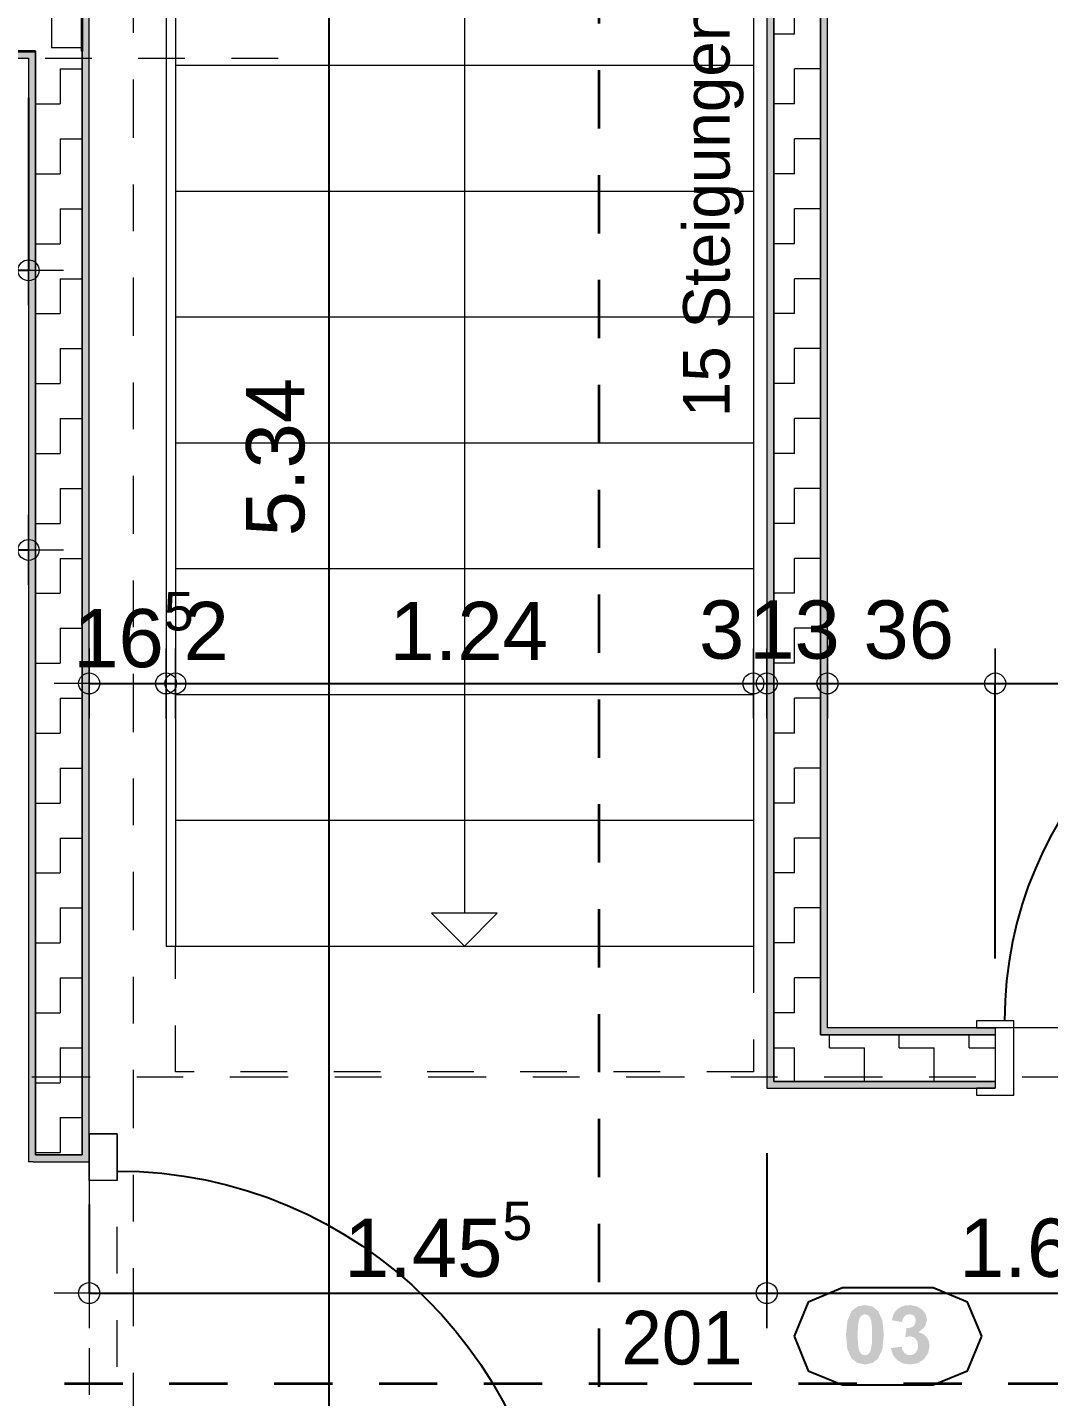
# Model space of a CAD drawing. Header units: metres. Extents: x -94.5 to -10.5, y 121.5 to 156.5.
# Drawn here: x -28.271 to -26.08, y 139.652 to 142.589 of the extents above; entities that cross this region are included whole.
import ezdxf

# ---------------------------------------------------------------- set-up
doc = ezdxf.new("R2010")
doc.units = ezdxf.units.M
doc.header["$PDMODE"] = 65
for name, pattern in [('AUSGEZOGEN', [0]), ('GETRENNT2_S10', [0.255, 0.125, -0.065, 0, -0.065]), ('PHANTOM2_S8', [0.13, 0.05, -0.04, 0, -0.04]), ('PUNKT2_S9', [0.175, 0.075, -0.05, 0, -0.05]), ('STRICHLINIE_S4', [0.165, 0.125, -0.04]), ('VERDECKT2_S2', [0.09, 0.05, -0.04])]:
    doc.linetypes.add(name, pattern=pattern)
doc.layers.add('XR$1$_3808', color=7, linetype='Continuous')
for name, color, linetype, lineweight in [('XR$1$Bauachsen_grob', 7, 'GETRENNT2_S10', 13), ('XR$1$Daemmung', 7, 'AUSGEZOGEN', 18), ('XR$1$Hilfskonstruktion', 5, 'VERDECKT2_S2', 13), ('XR$1$Holz_Innenverkleidung', 7, 'AUSGEZOGEN', 25), ('XR$1$Konstruktion_oben', 7, 'VERDECKT2_S2', 13), ('XR$1$Leichtbauwaende', 7, 'AUSGEZOGEN', 18), ('XR$1$Raumbezeichnung', 7, 'AUSGEZOGEN', 18), ('XR$1$Schnittbegrenzung', 7, 'AUSGEZOGEN', 13), ('XR$1$Text_Werkplan_Ausfuehrung', 7, 'AUSGEZOGEN', 25), ('XR$1$Treppe_Ortbeton', 7, 'STRICHLINIE_S4', 25), ('XR$1$Tuerblatt', 7, 'AUSGEZOGEN', 18), ('XR$1$Werkplan-_Ausfuehrungsmasse', 7, 'AUSGEZOGEN', 13)]:
    doc.layers.add(name, color=color, linetype=linetype, lineweight=lineweight)
doc.styles.add('ARIAL', font='ARIAL.TTF')
doc.dimstyles.new('_DIMSTYLE_3', dxfattribs={"dimtxt": 0.125, "dimasz": 0.15, "dimexe": 0, "dimexo": 0, "dimgap": 0.0625, "dimtad": 2, "dimrnd": 0.005, "dimzin": 4, "dimdsep": 46, "dimtxsty": 'ARIAL', "dimblk1": 'ALL_ML_KREIS', "dimblk2": 'ALL_ML_KREIS', "dimsah": 1, "dimcen": 0, "dimclrd": 256, "dimclre": 256, "dimclrt": 256, "dimadec": 0, "dimazin": 0, "dimtfac": 1, "dimtdec": 0, "dimtix": 1, "dimtmove": 2, "dimatfit": 3, "dimfxl": 0, "dimtzin": 0, "dimlwd": 0, "dimlwe": -1, "dimarcsym": 0})
doc.dimstyles.new('_DIMSTYLE_6', dxfattribs={"dimtxt": 0.125, "dimasz": 0.15, "dimexe": 0, "dimexo": 0, "dimgap": 0.0625, "dimtad": 2, "dimdec": 1, "dimlfac": 100, "dimrnd": 0.5, "dimzin": 4, "dimdsep": 46, "dimtxsty": 'ARIAL', "dimblk1": 'ALL_ML_KREIS', "dimblk2": 'ALL_ML_KREIS', "dimsah": 1, "dimcen": 0, "dimclrd": 256, "dimclre": 256, "dimclrt": 256, "dimadec": 0, "dimazin": 0, "dimtfac": 1, "dimtdec": 0, "dimtix": 1, "dimtmove": 2, "dimatfit": 3, "dimfxl": 0, "dimtvp": 1.2, "dimtzin": 0, "dimlwd": 0, "dimlwe": -1, "dimarcsym": 0})
doc.dimstyles.new('_DIMSTYLE_7', dxfattribs={"dimtxt": 0.125, "dimasz": 0.15, "dimexe": 0, "dimexo": 0, "dimgap": 0.0625, "dimtad": 2, "dimdec": 3, "dimrnd": 0.005, "dimzin": 4, "dimdsep": 46, "dimtxsty": 'ARIAL', "dimblk1": 'ALL_ML_KREIS', "dimblk2": 'ALL_ML_KREIS', "dimsah": 1, "dimcen": 0, "dimclrd": 256, "dimclre": 256, "dimclrt": 256, "dimadec": 0, "dimazin": 0, "dimtfac": 1, "dimtdec": 0, "dimtix": 1, "dimtmove": 2, "dimatfit": 3, "dimfxl": 0, "dimtzin": 0, "dimlwd": 0, "dimlwe": -1, "dimarcsym": 0})
doc.dimstyles.new('_DIMSTYLE_9', dxfattribs={"dimtxt": 0.125, "dimasz": 0.15, "dimexe": 0, "dimexo": 0, "dimgap": 0.0625, "dimtad": 2, "dimdec": 1, "dimlfac": 100, "dimrnd": 0.5, "dimzin": 4, "dimdsep": 46, "dimtxsty": 'ARIAL', "dimblk1": 'ALL_ML_KREIS', "dimblk2": 'ALL_ML_KREIS', "dimsah": 1, "dimcen": 0, "dimclrd": 256, "dimclre": 256, "dimclrt": 256, "dimadec": 0, "dimazin": 0, "dimtfac": 1, "dimtdec": 0, "dimtix": 1, "dimtmove": 2, "dimatfit": 3, "dimfxl": 0, "dimtzin": 0, "dimlwd": 0, "dimlwe": -1, "dimarcsym": 0})

# ---------------------------------------------------------------- blocks, each defined once
blk = doc.blocks.new('ALL_ML_KREIS')
at = {"color": 0, "linetype": 'ByBlock', "lineweight": -2}
for p, q in [((0, -0.5), (0, 0.5)), ((-1, 0), (0.5, 0))]:
    blk.add_line(p, q, dxfattribs=at)
blk.add_circle((0, 0), 0.15, dxfattribs=at)
blk = doc.blocks.new('*D89')
at = {"layer": 'DEFPOINTS'}
for p in [(-26.6841, 140.313), (-28.1381, 140.1555), (-28.1381, 139.8737)]:
    blk.add_point(p, dxfattribs=at)
at = {"layer": 'XR$1$Werkplan-_Ausfuehrungsmasse', "lineweight": -2}
for p, q in [((-26.6841, 140.1737), (-26.6841, 139.8737)), ((-28.1381, 140.0637), (-28.1381, 139.8737)), ((-28.1381, 139.8737), (-26.6841, 139.8737))]:
    blk.add_line(p, q, dxfattribs=at)
at = {"layer": 'XR$1$Werkplan-_Ausfuehrungsmasse', "xscale": 0.15, "yscale": 0.15, "zscale": 0.15, "rotation": 180}
blk.add_blockref('ALL_ML_KREIS', (-28.1381, 139.8737), dxfattribs=at)
at = {"layer": 'XR$1$Werkplan-_Ausfuehrungsmasse', "xscale": 0.15, "yscale": 0.15, "zscale": 0.15}
blk.add_blockref('ALL_ML_KREIS', (-26.6841, 139.8737), dxfattribs=at)
at = {"layer": 'XR$1$Werkplan-_Ausfuehrungsmasse', "insert": (-27.3893, 139.9884), "char_height": 0.125, "width": 0.625, "attachment_point": 5, "style": 'ARIAL'}
blk.add_mtext('\\A1;{\\A1;{1.45\\H0.082500;\\S5^ ;}}', dxfattribs=at)
blk = doc.blocks.new('*D90')
at = {"layer": 'DEFPOINTS'}
for p in [(-26.6841, 140.313), (-25.0591, 140.1691), (-26.6841, 139.8737)]:
    blk.add_point(p, dxfattribs=at)
at = {"layer": 'XR$1$Werkplan-_Ausfuehrungsmasse', "lineweight": -2}
for p, q in [((-26.6841, 140.1737), (-26.6841, 139.8737)), ((-25.0591, 140.0937), (-25.0591, 139.8737)), ((-26.6841, 139.8737), (-25.0591, 139.8737))]:
    blk.add_line(p, q, dxfattribs=at)
at = {"layer": 'XR$1$Werkplan-_Ausfuehrungsmasse', "xscale": 0.15, "yscale": 0.15, "zscale": 0.15, "rotation": 180}
blk.add_blockref('ALL_ML_KREIS', (-26.6841, 139.8737), dxfattribs=at)
at = {"layer": 'XR$1$Werkplan-_Ausfuehrungsmasse', "xscale": 0.15, "yscale": 0.15, "zscale": 0.15}
blk.add_blockref('ALL_ML_KREIS', (-25.0591, 139.8737), dxfattribs=at)
at = {"layer": 'XR$1$Werkplan-_Ausfuehrungsmasse', "insert": (-26.0698, 139.9884), "char_height": 0.125, "width": 0.625, "attachment_point": 5, "style": 'ARIAL'}
blk.add_mtext('\\A1;{\\A1;{1.62\\H0.082500;\\S5^ ;}}', dxfattribs=at)
blk = doc.blocks.new('*D271')
at = {"layer": 'DEFPOINTS'}
for p in [(-34.2981, 142.523), (-28.2681, 142.523), (-34.2981, 141.4681)]:
    blk.add_point(p, dxfattribs=at)
at = {"layer": 'XR$1$Werkplan-_Ausfuehrungsmasse', "lineweight": -2}
for p, q in [((-34.2981, 141.4681), (-34.2981, 141.4681)), ((-34.2981, 141.4681), (-28.2681, 141.4681)), ((-28.2681, 141.4681), (-28.2681, 141.4681))]:
    blk.add_line(p, q, dxfattribs=at)
at = {"layer": 'XR$1$Werkplan-_Ausfuehrungsmasse', "xscale": 0.15, "yscale": 0.15, "zscale": 0.15, "rotation": 180}
blk.add_blockref('ALL_ML_KREIS', (-34.2981, 141.4681), dxfattribs=at)
at = {"layer": 'XR$1$Werkplan-_Ausfuehrungsmasse', "xscale": 0.15, "yscale": 0.15, "zscale": 0.15}
blk.add_blockref('ALL_ML_KREIS', (-28.2681, 141.4681), dxfattribs=at)
at = {"layer": 'XR$1$Werkplan-_Ausfuehrungsmasse', "insert": (-31.2741, 141.5828), "char_height": 0.125, "width": 0.5, "attachment_point": 5, "style": 'ARIAL'}
blk.add_mtext('\\A1;{\\A1;{6.03\\H0.082500;\\S^ ;}}', dxfattribs=at)
blk = doc.blocks.new('COMPLEXOBJECT_7')
at = {"layer": 'XR$1$Bauachsen_grob', "color": 8}
for p, q in [((-28.0431, 124.5024), (-28.0431, 153.5024)), ((-80.9611, 140.338), (-13.4611, 140.338))]:
    blk.add_line(p, q, dxfattribs=at)
blk = doc.blocks.new('Tür_4_$F1')
at = {"layer": 'XR$1$_3808', "color": 7, "linetype": 'AUSGEZOGEN', "lineweight": -3}
blk.add_line((0.86, 0.145), (0.86, 0.985), dxfattribs=at)
at = {"layer": 'XR$1$_3808', "color": 7, "linetype": 'AUSGEZOGEN', "lineweight": 18}
for points in [[(0, 0.065), (0, 0), (-0.04, 0), (-0.04, -0.015), (0.04, -0.015), (0.04, 0.145), (-0.04, 0.145), (-0.04, 0.13), (0, 0.13), (0, 0.065)], [(0.84, 0.065), (0.84, -0.015), (0.92, -0.015), (0.92, 0), (0.88, 0), (0.88, 0.13), (0.92, 0.13), (0.92, 0.145), (0.84, 0.145), (0.84, 0.065)]]:
    blk.add_lwpolyline(points, close=True, dxfattribs=at)
at = {"layer": 'XR$1$_3808', "color": 7, "linetype": 'AUSGEZOGEN', "lineweight": -3}
blk.add_arc((0.86, 0.145), 0.84, 90, 180, dxfattribs=at)
blk = doc.blocks.new('COMPLEXOBJECT_9')
at = {"layer": 'XR$1$Schnittbegrenzung', "color": 12, "linetype": 'STRICHLINIE_S4', "lineweight": 35}
blk.add_line((-11.6411, 139.6791), (-28.9435, 139.6791), dxfattribs=at)
blk = doc.blocks.new('COMPLEXOBJECT_11')
at = {"layer": 'XR$1$Schnittbegrenzung', "color": 12, "linetype": 'STRICHLINIE_S4', "lineweight": 35}
blk.add_line((-27.0447, 155.3224), (-27.0447, 122.6824), dxfattribs=at)
blk = doc.blocks.new('*D547')
at = {"layer": 'DEFPOINTS'}
for p in [(-28.1381, 144.198), (-28.1381, 138.858), (-27.6233, 138.858)]:
    blk.add_point(p, dxfattribs=at)
at = {"layer": 'XR$1$Werkplan-_Ausfuehrungsmasse', "lineweight": -2}
for p, q in [((-27.6233, 144.198), (-27.6233, 144.198)), ((-27.6233, 138.858), (-27.6233, 144.198)), ((-27.6233, 138.858), (-27.6233, 138.858))]:
    blk.add_line(p, q, dxfattribs=at)
at = {"layer": 'XR$1$Werkplan-_Ausfuehrungsmasse', "xscale": 0.15, "yscale": 0.15, "zscale": 0.15}
for p, rotation in [((-27.6233, 144.198), 90), ((-27.6233, 138.858), 270)]:
    blk.add_blockref('ALL_ML_KREIS', p, dxfattribs=dict(at, rotation=rotation))
at = {"layer": 'XR$1$Werkplan-_Ausfuehrungsmasse', "insert": (-27.738, 141.6673), "char_height": 0.125, "width": 0.5, "attachment_point": 5, "rotation": 90, "style": 'ARIAL'}
blk.add_mtext('\\A1;{\\A1;{5.34\\H0.082500;\\S^ ;}}', dxfattribs=at)
blk = doc.blocks.new('*D577')
at = {"layer": 'DEFPOINTS'}
for p in [(-28.1381, 141.1817), (-27.9731, 140.6181), (-28.1381, 140.1555)]:
    blk.add_point(p, dxfattribs=at)
at = {"layer": 'XR$1$Werkplan-_Ausfuehrungsmasse', "lineweight": -2}
for p, q in [((-28.1381, 141.1817), (-28.1381, 141.1817)), ((-28.1381, 141.1817), (-27.9731, 141.1817)), ((-27.9731, 141.1817), (-27.9731, 141.1817))]:
    blk.add_line(p, q, dxfattribs=at)
at = {"layer": 'XR$1$Werkplan-_Ausfuehrungsmasse', "xscale": 0.15, "yscale": 0.15, "zscale": 0.15, "rotation": 180}
blk.add_blockref('ALL_ML_KREIS', (-28.1381, 141.1817), dxfattribs=at)
at = {"layer": 'XR$1$Werkplan-_Ausfuehrungsmasse', "xscale": 0.15, "yscale": 0.15, "zscale": 0.15}
blk.add_blockref('ALL_ML_KREIS', (-27.9731, 141.1817), dxfattribs=at)
at = {"layer": 'XR$1$Werkplan-_Ausfuehrungsmasse', "insert": (-28.043, 141.2963), "char_height": 0.125, "width": 0.5, "attachment_point": 5, "style": 'ARIAL'}
blk.add_mtext('\\A1;{\\A1;{16\\H0.082500;\\S5^ ;}}', dxfattribs=at)
blk = doc.blocks.new('*D578')
at = {"layer": 'DEFPOINTS'}
for p in [(-27.9731, 141.1817), (-27.9731, 140.6181), (-27.9531, 140.6181)]:
    blk.add_point(p, dxfattribs=at)
at = {"layer": 'XR$1$Werkplan-_Ausfuehrungsmasse', "lineweight": -2}
for p, q in [((-27.9731, 141.1817), (-27.9731, 141.1817)), ((-27.9731, 141.1817), (-27.9531, 141.1817)), ((-27.9531, 141.1817), (-27.9531, 141.1817))]:
    blk.add_line(p, q, dxfattribs=at)
at = {"layer": 'XR$1$Werkplan-_Ausfuehrungsmasse', "xscale": 0.15, "yscale": 0.15, "zscale": 0.15}
blk.add_blockref('ALL_ML_KREIS', (-27.9531, 141.1817), dxfattribs=at)
at = {"layer": 'XR$1$Werkplan-_Ausfuehrungsmasse', "xscale": 0.15, "yscale": 0.15, "zscale": 0.15, "rotation": 180}
blk.add_blockref('ALL_ML_KREIS', (-27.9731, 141.1817), dxfattribs=at)
at = {"layer": 'XR$1$Werkplan-_Ausfuehrungsmasse', "insert": (-27.8869, 141.2942), "char_height": 0.125, "width": 0.375, "attachment_point": 5, "style": 'ARIAL'}
blk.add_mtext('\\A1;{\\A1;{2\\H0.082500;\\S^ ;}}', dxfattribs=at)
blk = doc.blocks.new('*D579')
at = {"layer": 'DEFPOINTS'}
for p in [(-27.9531, 141.1817), (-27.9531, 140.6181), (-26.7131, 140.6181)]:
    blk.add_point(p, dxfattribs=at)
at = {"layer": 'XR$1$Werkplan-_Ausfuehrungsmasse', "lineweight": -2}
for p, q in [((-27.9531, 141.1817), (-27.9531, 141.1817)), ((-27.9531, 141.1817), (-26.7131, 141.1817)), ((-26.7131, 141.1817), (-26.7131, 141.1817))]:
    blk.add_line(p, q, dxfattribs=at)
at = {"layer": 'XR$1$Werkplan-_Ausfuehrungsmasse', "xscale": 0.15, "yscale": 0.15, "zscale": 0.15, "rotation": 180}
blk.add_blockref('ALL_ML_KREIS', (-27.9531, 141.1817), dxfattribs=at)
at = {"layer": 'XR$1$Werkplan-_Ausfuehrungsmasse', "xscale": 0.15, "yscale": 0.15, "zscale": 0.15}
blk.add_blockref('ALL_ML_KREIS', (-26.7131, 141.1817), dxfattribs=at)
at = {"layer": 'XR$1$Werkplan-_Ausfuehrungsmasse', "insert": (-27.3238, 141.2942), "char_height": 0.125, "width": 0.5, "attachment_point": 5, "style": 'ARIAL'}
blk.add_mtext('\\A1;{\\A1;{1.24\\H0.082500;\\S^ ;}}', dxfattribs=at)
blk = doc.blocks.new('*D580')
at = {"layer": 'DEFPOINTS'}
for p in [(-26.7131, 141.1817), (-26.7131, 140.6181), (-26.6841, 140.313)]:
    blk.add_point(p, dxfattribs=at)
at = {"layer": 'XR$1$Werkplan-_Ausfuehrungsmasse', "lineweight": -2}
for p, q in [((-26.7131, 141.1817), (-26.7131, 141.1817)), ((-26.7131, 141.1817), (-26.6841, 141.1817)), ((-26.6841, 141.1817), (-26.6841, 141.1817))]:
    blk.add_line(p, q, dxfattribs=at)
at = {"layer": 'XR$1$Werkplan-_Ausfuehrungsmasse', "xscale": 0.15, "yscale": 0.15, "zscale": 0.15}
blk.add_blockref('ALL_ML_KREIS', (-26.6841, 141.1817), dxfattribs=at)
at = {"layer": 'XR$1$Werkplan-_Ausfuehrungsmasse', "xscale": 0.15, "yscale": 0.15, "zscale": 0.15, "rotation": 180}
blk.add_blockref('ALL_ML_KREIS', (-26.7131, 141.1817), dxfattribs=at)
at = {"layer": 'XR$1$Werkplan-_Ausfuehrungsmasse', "insert": (-26.7811, 141.2964), "char_height": 0.125, "width": 0.375, "attachment_point": 5, "style": 'ARIAL'}
blk.add_mtext('\\A1;{\\A1;{3\\H0.082500;\\S^ ;}}', dxfattribs=at)
blk = doc.blocks.new('*D581')
at = {"layer": 'DEFPOINTS'}
for p in [(-26.6841, 141.1817), (-26.5541, 140.443), (-26.6841, 140.313)]:
    blk.add_point(p, dxfattribs=at)
at = {"layer": 'XR$1$Werkplan-_Ausfuehrungsmasse', "lineweight": -2}
for p, q in [((-26.6841, 141.1817), (-26.6841, 141.1817)), ((-26.6841, 141.1817), (-26.5541, 141.1817)), ((-26.5541, 141.1817), (-26.5541, 141.1817))]:
    blk.add_line(p, q, dxfattribs=at)
at = {"layer": 'XR$1$Werkplan-_Ausfuehrungsmasse', "xscale": 0.15, "yscale": 0.15, "zscale": 0.15, "rotation": 180}
blk.add_blockref('ALL_ML_KREIS', (-26.6841, 141.1817), dxfattribs=at)
at = {"layer": 'XR$1$Werkplan-_Ausfuehrungsmasse', "xscale": 0.15, "yscale": 0.15, "zscale": 0.15}
blk.add_blockref('ALL_ML_KREIS', (-26.5541, 141.1817), dxfattribs=at)
at = {"layer": 'XR$1$Werkplan-_Ausfuehrungsmasse', "insert": (-26.6248, 141.2964), "char_height": 0.125, "width": 0.5, "attachment_point": 5, "style": 'ARIAL'}
blk.add_mtext('\\A1;{\\A1;{13\\H0.082500;\\S^ ;}}', dxfattribs=at)
blk = doc.blocks.new('*D582')
at = {"layer": 'DEFPOINTS'}
for p in [(-26.5541, 141.1817), (-26.5541, 140.443), (-26.1941, 140.443)]:
    blk.add_point(p, dxfattribs=at)
at = {"layer": 'XR$1$Werkplan-_Ausfuehrungsmasse', "lineweight": -2}
for p, q in [((-26.5541, 141.1817), (-26.5541, 141.1817)), ((-26.5541, 141.1817), (-26.1941, 141.1817)), ((-26.1941, 140.5917), (-26.1941, 141.1817))]:
    blk.add_line(p, q, dxfattribs=at)
at = {"layer": 'XR$1$Werkplan-_Ausfuehrungsmasse', "xscale": 0.15, "yscale": 0.15, "zscale": 0.15, "rotation": 180}
blk.add_blockref('ALL_ML_KREIS', (-26.5541, 141.1817), dxfattribs=at)
at = {"layer": 'XR$1$Werkplan-_Ausfuehrungsmasse', "xscale": 0.15, "yscale": 0.15, "zscale": 0.15}
blk.add_blockref('ALL_ML_KREIS', (-26.1941, 141.1817), dxfattribs=at)
at = {"layer": 'XR$1$Werkplan-_Ausfuehrungsmasse', "insert": (-26.3797, 141.2964), "char_height": 0.125, "width": 0.5, "attachment_point": 5, "style": 'ARIAL'}
blk.add_mtext('\\A1;{\\A1;{36\\H0.082500;\\S^ ;}}', dxfattribs=at)
blk = doc.blocks.new('*D583')
at = {"layer": 'DEFPOINTS'}
for p in [(-26.1941, 141.1817), (-26.1941, 140.443), (-25.3141, 140.443)]:
    blk.add_point(p, dxfattribs=at)
at = {"layer": 'XR$1$Werkplan-_Ausfuehrungsmasse', "lineweight": -2}
for p, q in [((-26.1941, 140.5917), (-26.1941, 141.1817)), ((-26.1941, 141.1817), (-25.3141, 141.1817)), ((-25.3141, 140.5917), (-25.3141, 141.1817))]:
    blk.add_line(p, q, dxfattribs=at)
at = {"layer": 'XR$1$Werkplan-_Ausfuehrungsmasse', "xscale": 0.15, "yscale": 0.15, "zscale": 0.15, "rotation": 180}
blk.add_blockref('ALL_ML_KREIS', (-26.1941, 141.1817), dxfattribs=at)
at = {"layer": 'XR$1$Werkplan-_Ausfuehrungsmasse', "xscale": 0.15, "yscale": 0.15, "zscale": 0.15}
blk.add_blockref('ALL_ML_KREIS', (-25.3141, 141.1817), dxfattribs=at)
at = {"layer": 'XR$1$Werkplan-_Ausfuehrungsmasse', "insert": (-25.7599, 141.2963), "char_height": 0.125, "width": 0.5, "attachment_point": 5, "style": 'ARIAL'}
blk.add_mtext('\\A1;{\\A1;{88\\H0.082500;\\S^ ;}}', dxfattribs=at)
at = {"layer": 'XR$1$Werkplan-_Ausfuehrungsmasse', "insert": (-25.9198, 141.1312), "char_height": 0.125, "width": 0.00625, "attachment_point": 1, "line_spacing_factor": 0.60241, "style": 'ARIAL'}
blk.add_mtext('\\A1;{2.14\\H0.082500;\\S^ ;}', dxfattribs=at)
blk = doc.blocks.new('*D637')
at = {"layer": 'DEFPOINTS'}
for p in [(-31.9431, 142.523), (-28.2681, 142.523), (-31.9431, 142.0681)]:
    blk.add_point(p, dxfattribs=at)
at = {"layer": 'XR$1$Werkplan-_Ausfuehrungsmasse', "lineweight": -2}
for p, q in [((-31.9431, 142.4381), (-31.9431, 142.0681)), ((-28.2681, 142.4381), (-28.2681, 142.0681)), ((-31.9431, 142.0681), (-28.2681, 142.0681))]:
    blk.add_line(p, q, dxfattribs=at)
at = {"layer": 'XR$1$Werkplan-_Ausfuehrungsmasse', "xscale": 0.15, "yscale": 0.15, "zscale": 0.15, "rotation": 180}
blk.add_blockref('ALL_ML_KREIS', (-31.9431, 142.0681), dxfattribs=at)
at = {"layer": 'XR$1$Werkplan-_Ausfuehrungsmasse', "xscale": 0.15, "yscale": 0.15, "zscale": 0.15}
blk.add_blockref('ALL_ML_KREIS', (-28.2681, 142.0681), dxfattribs=at)
at = {"layer": 'XR$1$Werkplan-_Ausfuehrungsmasse', "insert": (-30.0838, 142.1828), "char_height": 0.125, "width": 0.625, "attachment_point": 5, "style": 'ARIAL'}
blk.add_mtext('\\A1;{\\A1;{3.67\\H0.082500;\\S5^ ;}}', dxfattribs=at)
blk = doc.blocks.new('Tür_14_$F1')
at = {"layer": 'XR$1$_3808', "color": 7, "linetype": 'AUSGEZOGEN', "lineweight": -3}
blk.add_line((0.08, 0.06), (0.08, 1), dxfattribs=at)
at = {"layer": 'XR$1$_3808', "color": 7, "linetype": 'AUSGEZOGEN', "lineweight": 18}
for points in [[(0, 0), (0.1, 0), (0.1, 0.06), (0, 0.06), (0, 0)], [(1, 0), (1.1, 0), (1.1, 0.06), (1, 0.06), (1, 0)]]:
    blk.add_lwpolyline(points, close=True, dxfattribs=at)
at = {"layer": 'XR$1$_3808', "color": 7, "linetype": 'AUSGEZOGEN', "lineweight": -3}
blk.add_arc((0.08, 0.06), 0.94, 0, 90, dxfattribs=at)

msp = doc.modelspace()

# ---------------------------------------------------------------- hatches: boundary and pattern name
at = {"layer": 'XR$1$Daemmung', "lineweight": 13}
h = msp.add_hatch(dxfattribs=at)
h.set_pattern_fill('MUSTER', color=256, scale=0.16125, angle=180, style=0, pattern_type=2)
h.set_pattern_definition([(180, (-0.3225, -0.3225), (-0.16125, -0.16125), [0.16125, -0.16125]), (270, (-0.3225, -0.3225), (0.16125, -0.16125), [0.16125, -0.16125])])
h.paths.add_polyline_path([(-28.1531, 142.738), (-31.9431, 142.738), (-31.9431, 142.538), (-28.1531, 142.538)], flags=0)
at = {"layer": 'XR$1$Holz_Innenverkleidung', "lineweight": 13}
for points in [[(-28.1531, 144.213), (-28.1531, 142.538), (-28.1381, 142.538), (-28.1381, 144.213)], [(-31.9431, 142.523), (-28.2531, 142.523), (-28.2531, 142.538), (-31.9431, 142.538)]]:
    msp.add_hatch(color=35, dxfattribs=at).paths.add_polyline_path(points)
at = {"layer": 'XR$1$Leichtbauwaende', "linetype": 'AUSGEZOGEN', "lineweight": 13}
for points in [[(-26.6691, 140.328), (-26.6691, 144.198), (-26.6841, 144.198), (-26.6841, 140.328)], [(-26.5541, 140.443), (-26.5541, 144.198), (-26.5691, 144.198), (-26.5691, 140.443)], [(-28.2681, 142.523), (-28.2681, 140.1555), (-28.2581, 140.1555), (-28.2581, 140.1705), (-28.2531, 140.1705), (-28.2531, 142.523)], [(-28.1531, 142.538), (-28.1531, 140.1705), (-28.1381, 140.1705), (-28.1381, 142.538)], [(-26.5691, 140.428), (-26.1941, 140.428), (-26.1941, 140.443), (-26.5691, 140.443)], [(-26.6841, 140.313), (-26.1941, 140.313), (-26.1941, 140.328), (-26.6841, 140.328)], [(-28.2581, 140.1555), (-28.1381, 140.1555), (-28.1381, 140.1705), (-28.2581, 140.1705)]]:
    msp.add_hatch(color=35, dxfattribs=at).paths.add_polyline_path(points)
h = msp.add_hatch(dxfattribs=at)
h.set_pattern_fill('MUSTER', color=256, scale=0.075, angle=90, style=0, pattern_type=2)
h.set_pattern_definition([(90, (-0.15, 0.15), (-0.075, 0.075), [0.075, -0.075]), (180, (-0.15, 0.15), (-0.075, -0.075), [0.075, -0.075])])
h.paths.add_polyline_path([(-26.5691, 140.428), (-26.5691, 144.213), (-26.6691, 144.213), (-26.6691, 140.428)], flags=0)
h = msp.add_hatch(dxfattribs=at)
h.set_pattern_fill('MUSTER', color=256, scale=0.075, angle=270, style=0, pattern_type=2)
h.set_pattern_definition([(270, (0.15, -0.15), (0.075, -0.075), [0.075, -0.075]), (360, (0.15, -0.15), (0.075, 0.075), [0.075, -0.075])])
h.paths.add_polyline_path([(-28.2531, 140.1705), (-28.1531, 140.1705), (-28.1531, 142.538), (-28.2531, 142.538)], flags=0)
h = msp.add_hatch(dxfattribs=at)
h.set_pattern_fill('MUSTER', color=256, scale=0.075, style=0, pattern_type=2)
h.set_pattern_definition([(0, (0.15, 0.15), (0.075, 0.075), [0.075, -0.075]), (90, (0.15, 0.15), (-0.075, 0.075), [0.075, -0.075])])
h.paths.add_polyline_path([(-26.6691, 140.328), (-26.1941, 140.328), (-26.1941, 140.428), (-26.6691, 140.428)], flags=0)
at = {"layer": 'XR$1$Text_Werkplan_Ausfuehrung'}
h = msp.add_hatch(color=55, dxfattribs=at)
h.paths.add_polyline_path([(-26.4737, 139.848), (-26.4899, 139.8448), (-26.502, 139.8352), (-26.5112, 139.8148), (-26.5143, 139.7844), (-26.5115, 139.754), (-26.5031, 139.7345), (-26.4902, 139.7239), (-26.4737, 139.7204), (-26.4576, 139.7236), (-26.4454, 139.7332), (-26.4362, 139.7537), (-26.4331, 139.7842), (-26.4362, 139.8147), (-26.4453, 139.8351), (-26.4575, 139.8448)])
h.paths.add_polyline_path([(-26.4778, 139.8274), (-26.4737, 139.8281), (-26.4696, 139.8274), (-26.466, 139.8253), (-26.4629, 139.8212), (-26.4604, 139.8144), (-26.4587, 139.8027), (-26.4582, 139.7842), (-26.4588, 139.7654), (-26.4607, 139.753), (-26.4629, 139.747), (-26.466, 139.7431), (-26.4696, 139.741), (-26.4737, 139.7404), (-26.4778, 139.741), (-26.4814, 139.7431), (-26.4845, 139.7472), (-26.487, 139.754), (-26.4887, 139.7657), (-26.4893, 139.7842), (-26.4886, 139.803), (-26.4868, 139.8154), (-26.4845, 139.8215), (-26.4815, 139.8253)], flags=16)
msp.add_hatch(color=55, dxfattribs=at).paths.add_polyline_path([(-26.418, 139.7558), (-26.4139, 139.7415), (-26.405, 139.7302), (-26.3924, 139.7229), (-26.3769, 139.7204), (-26.3605, 139.7233), (-26.347, 139.732), (-26.338, 139.7449), (-26.335, 139.7601), (-26.3366, 139.7706), (-26.3414, 139.7795), (-26.3489, 139.786), (-26.3585, 139.7898), (-26.345, 139.8012), (-26.3405, 139.816), (-26.3427, 139.827), (-26.3493, 139.8368), (-26.3617, 139.8452), (-26.3776, 139.848), (-26.3874, 139.847), (-26.3963, 139.8441), (-26.4037, 139.8395), (-26.4092, 139.8335), (-26.4133, 139.8256), (-26.4162, 139.8154), (-26.3941, 139.8116), (-26.3923, 139.8188), (-26.3888, 139.824), (-26.384, 139.8272), (-26.3783, 139.8283), (-26.3727, 139.8274), (-26.3683, 139.8246), (-26.3655, 139.8202), (-26.3645, 139.8145), (-26.3658, 139.8079), (-26.3696, 139.8027), (-26.3759, 139.7994), (-26.3845, 139.7985), (-26.3871, 139.779), (-26.3812, 139.7803), (-26.3762, 139.7807), (-26.3698, 139.7794), (-26.3644, 139.7755), (-26.3608, 139.7692), (-26.3596, 139.7611), (-26.3608, 139.7526), (-26.3646, 139.746), (-26.3703, 139.7418), (-26.3771, 139.7404), (-26.3835, 139.7415), (-26.3889, 139.7451), (-26.3928, 139.7508), (-26.3948, 139.7586)])

# ---------------------------------------------------------------- linework, layer by layer
at = {"layer": 'XR$1$Daemmung', "lineweight": 35}
for p, q in [((-28.1531, 142.538), (-28.1531, 142.738)), ((-31.9431, 142.538), (-28.2531, 142.538))]:
    msp.add_line(p, q, dxfattribs=at)
at = {"layer": 'XR$1$Hilfskonstruktion'}
for p, q in [((-28.1381, 142.523), (-28.1381, 143.5881)), ((-31.2327, 142.523), (-27.6525, 142.523))]:
    msp.add_line(p, q, dxfattribs=at)
at = {"layer": 'XR$1$Holz_Innenverkleidung', "lineweight": 18}
for p, q in [((-28.1381, 142.538), (-28.1381, 144.198)), ((-28.1531, 142.738), (-28.1531, 142.538)), ((-28.2531, 142.538), (-31.9431, 142.538)), ((-31.9431, 142.523), (-28.2681, 142.523)), ((-28.2531, 142.523), (-28.2531, 142.538))]:
    msp.add_line(p, q, dxfattribs=at)
at = {"layer": 'XR$1$Konstruktion_oben', "linetype": 'PHANTOM2_S8'}
msp.add_line((-28.1381, 140.1555), (-28.1381, 139.1755), dxfattribs=at)
at = {"layer": 'XR$1$Leichtbauwaende', "linetype": 'AUSGEZOGEN', "lineweight": 18}
for p, q in [((-26.6841, 144.198), (-26.6841, 140.328)), ((-26.6691, 144.198), (-26.6691, 140.428)), ((-26.6691, 140.428), (-26.6691, 144.198)), ((-26.5691, 140.443), (-26.5691, 144.198)), ((-26.5691, 144.198), (-26.5691, 140.443)), ((-26.5541, 140.443), (-26.5541, 144.198)), ((-28.2681, 142.523), (-28.2681, 140.1555)), ((-28.2531, 142.538), (-28.2531, 142.523)), ((-28.2531, 140.1705), (-28.2531, 142.523)), ((-28.2531, 142.523), (-28.2531, 140.1705)), ((-28.1531, 140.1705), (-28.1531, 142.538)), ((-28.1531, 142.538), (-28.1531, 140.1705)), ((-28.1381, 140.313), (-28.1381, 142.538)), ((-26.6691, 140.428), (-26.6691, 140.328)), ((-26.6691, 140.328), (-26.6691, 140.428)), ((-26.5691, 140.443), (-26.5691, 140.428)), ((-26.5691, 140.428), (-26.5691, 140.443)), ((-26.1941, 140.428), (-26.5691, 140.428)), ((-26.5691, 140.428), (-26.1941, 140.428)), ((-26.1941, 140.443), (-26.5541, 140.443)), ((-26.1941, 140.443), (-26.1941, 140.428)), ((-26.1941, 140.428), (-26.1941, 140.328)), ((-28.1381, 140.1705), (-28.1381, 140.313)), ((-26.6841, 140.328), (-26.6841, 140.313)), ((-26.6841, 140.313), (-26.1941, 140.313)), ((-26.6691, 140.328), (-26.1941, 140.328)), ((-26.1941, 140.328), (-26.6691, 140.328)), ((-26.1941, 140.328), (-26.1941, 140.313)), ((-28.2531, 140.1705), (-28.1531, 140.1705)), ((-28.1531, 140.1705), (-28.2531, 140.1705)), ((-28.1381, 140.1555), (-28.1381, 140.1705)), ((-28.2581, 140.1555), (-28.2681, 140.1555)), ((-28.2581, 140.1555), (-28.2531, 140.1555)), ((-28.2531, 140.1555), (-28.1531, 140.1555)), ((-28.1531, 140.1555), (-28.1381, 140.1555))]:
    msp.add_line(p, q, dxfattribs=at)
at = {"layer": 'XR$1$Leichtbauwaende', "color": 7, "linetype": 'AUSGEZOGEN', "lineweight": 18}
msp.add_line((-25.3141, 140.443), (-26.1941, 140.443), dxfattribs=at)
at = {"layer": 'XR$1$Leichtbauwaende', "color": 5, "linetype": 'PUNKT2_S9', "lineweight": 13}
for p, q in [((-28.0781, 140.2155), (-28.1381, 140.2155)), ((-28.1381, 140.2155), (-28.1381, 140.1555)), ((-28.0781, 139.1155), (-28.0781, 140.2155)), ((-28.1381, 140.1555), (-28.1381, 139.1755))]:
    msp.add_line(p, q, dxfattribs=at)
at = {"layer": 'XR$1$Text_Werkplan_Ausfuehrung', "color": 54}
for p, q in [((-26.5216, 139.885), (-26.5953, 139.8545)), ((-26.3274, 139.885), (-26.5216, 139.885)), ((-26.2538, 139.8545), (-26.3274, 139.885)), ((-26.5953, 139.8545), (-26.6258, 139.7809)), ((-26.2232, 139.7809), (-26.2538, 139.8545)), ((-26.6258, 139.7809), (-26.5953, 139.7072)), ((-26.2538, 139.7072), (-26.2232, 139.7809)), ((-26.5953, 139.7072), (-26.5216, 139.6767)), ((-26.3274, 139.6767), (-26.2538, 139.7072)), ((-26.5216, 139.6767), (-26.3274, 139.6767))]:
    msp.add_line(p, q, dxfattribs=at)
at = {"layer": 'XR$1$Treppe_Ortbeton', "linetype": 'AUSGEZOGEN', "lineweight": 13}
for p, q in [((-27.9731, 144.198), (-27.9731, 140.6181)), ((-27.9531, 144.198), (-27.9531, 140.6181)), ((-27.3331, 144.198), (-27.3331, 140.6888)), ((-26.7131, 144.198), (-26.7131, 140.6181)), ((-27.9531, 142.5081), (-26.7131, 142.5081)), ((-27.9531, 142.2381), (-26.7131, 142.2381)), ((-27.9531, 141.9681), (-26.7131, 141.9681)), ((-27.9531, 141.6981), (-26.7131, 141.6981)), ((-27.9531, 141.4281), (-26.7131, 141.4281)), ((-27.9531, 141.1581), (-26.7131, 141.1581)), ((-27.9531, 140.8881), (-26.7131, 140.8881)), ((-27.3331, 140.6181), (-27.4038, 140.6888)), ((-27.2624, 140.6888), (-27.4038, 140.6888)), ((-27.3331, 140.6181), (-27.2624, 140.6888)), ((-27.9731, 140.6181), (-26.7131, 140.6181))]:
    msp.add_line(p, q, dxfattribs=at)
at = {"layer": 'XR$1$Treppe_Ortbeton', "linetype": 'VERDECKT2_S2', "lineweight": 13}
for p, q in [((-27.9531, 140.3481), (-27.9531, 140.6181)), ((-26.7131, 140.6181), (-26.7131, 140.3481)), ((-26.7131, 140.3481), (-27.9531, 140.3481))]:
    msp.add_line(p, q, dxfattribs=at)

# ---------------------------------------------------------------- block references
at = {"layer": 'XR$1$Bauachsen_grob', "color": 8}
msp.add_blockref('COMPLEXOBJECT_7', (0, 0), dxfattribs=at)
at = {"layer": 'XR$1$Schnittbegrenzung', "color": 12, "linetype": 'STRICHLINIE_S4', "lineweight": 35}
msp.add_blockref('COMPLEXOBJECT_11', (0, 0), dxfattribs=at)
at = {"layer": 'XR$1$Schnittbegrenzung', "color": 12, "lineweight": 35}
msp.add_blockref('COMPLEXOBJECT_9', (0, 0), dxfattribs=at)
at = {"layer": 'XR$1$Tuerblatt', "color": 7, "linetype": 'AUSGEZOGEN', "lineweight": -3}
msp.add_blockref('Tür_4_$F1', (-26.1941, 140.313), dxfattribs=at)
at = {"layer": 'XR$1$Tuerblatt', "color": 7, "linetype": 'AUSGEZOGEN', "lineweight": -3, "xscale": -1, "rotation": 270}
msp.add_blockref('Tür_14_$F1', (-28.1381, 139.1155), dxfattribs=at)

# ---------------------------------------------------------------- texts
at = {"layer": 'XR$1$Raumbezeichnung', "insert": (-26.9961, 139.7189), "char_height": 0.115, "width": 0.326087, "attachment_point": 7, "style": 'ARIAL'}
msp.add_mtext('\\W0.97;201', dxfattribs=at)
at = {"layer": 'XR$1$Text_Werkplan_Ausfuehrung', "color": 7, "linetype": 'AUSGEZOGEN', "lineweight": 13, "insert": (-26.8638, 141.7528), "char_height": 0.1, "width": 2.383095, "attachment_point": 1, "rotation": 90, "style": 'ARIAL'}
msp.add_mtext('\\W0.98;15\\~Steigungen\\~à\\~18.2\\~15\\~Auftritte\\~à\\~27', dxfattribs=at)

# ---------------------------------------------------------------- dimensions: what is measured, and where the dimension line sits
at = {"layer": 'XR$1$Werkplan-_Ausfuehrungsmasse'}
dim = msp.add_linear_dim(base=(-27.6233, 144.198), p1=(-27.6233, 138.858), p2=(-27.6233, 144.198), angle=90, dimstyle='_DIMSTYLE_3', override={"dimpost": '<>', "dimclrd": 256, "dimclre": 256, "dimclrt": 256, "dimlwd": 0, "dimlwe": 65535}, dxfattribs=at)
dim.commit()
dim.dimension.update_dxf_attribs({"geometry": '*D547', "text_midpoint": (-27.738, 141.6673), "dimtype": 160})
for base, p1, p2, dimstyle, picture, middle in [((-28.2681, 141.4681), (-34.2981, 141.4681), (-28.2681, 141.4681), '_DIMSTYLE_3', '*D271', (-31.2741, 141.5828)), ((-28.2681, 142.0681), (-31.9431, 142.4381), (-28.2681, 142.4381), '_DIMSTYLE_7', '*D637', (-30.0838, 142.1828)), ((-27.9731, 141.1817), (-28.1381, 141.1817), (-27.9731, 141.1817), '_DIMSTYLE_6', '*D577', (-28.043, 141.2963)), ((-27.9531, 141.1817), (-27.9731, 141.1817), (-27.9531, 141.1817), '_DIMSTYLE_6', '*D578', (-27.8869, 141.2942)), ((-26.7131, 141.1817), (-27.9531, 141.1817), (-26.7131, 141.1817), '_DIMSTYLE_3', '*D579', (-27.3238, 141.2942)), ((-26.6841, 141.1817), (-26.7131, 141.1817), (-26.6841, 141.1817), '_DIMSTYLE_6', '*D580', (-26.7811, 141.2964)), ((-26.5541, 141.1817), (-26.6841, 141.1817), (-26.5541, 141.1817), '_DIMSTYLE_6', '*D581', (-26.6248, 141.2964)), ((-26.1941, 141.1817), (-26.5541, 141.1817), (-26.1941, 140.5917), '_DIMSTYLE_6', '*D582', (-26.3797, 141.2964)), ((-26.6841, 139.8737), (-28.1381, 140.0637), (-26.6841, 140.1737), '_DIMSTYLE_7', '*D89', (-27.3893, 139.9884)), ((-25.0591, 139.8737), (-26.6841, 140.1737), (-25.0591, 140.0937), '_DIMSTYLE_7', '*D90', (-26.0698, 139.9884))]:
    dim = msp.add_linear_dim(base=base, p1=p1, p2=p2, dimstyle=dimstyle, override={"dimpost": '<>', "dimclrd": 256, "dimclre": 256, "dimclrt": 256, "dimlwd": 0, "dimlwe": 65535}, dxfattribs=at)
    dim.commit()
    dim.dimension.update_dxf_attribs({"geometry": picture, "text_midpoint": middle, "dimtype": 160})
dim = msp.add_linear_dim(base=(-25.3141, 141.1817), p1=(-26.1941, 140.5917), p2=(-25.3141, 140.5917), text='<>\\X\\A1;{2.14\\H0.082500;\\S^ ;}', dimstyle='_DIMSTYLE_9', override={"dimpost": '<>', "dimclrd": 256, "dimclre": 256, "dimclrt": 256, "dimlwd": 0, "dimlwe": 65535}, dxfattribs=at)
dim.commit()
dim.dimension.update_dxf_attribs({"geometry": '*D583', "text_midpoint": (-25.7599, 141.2963), "dimtype": 160})

doc.saveas('drawing.dxf')
